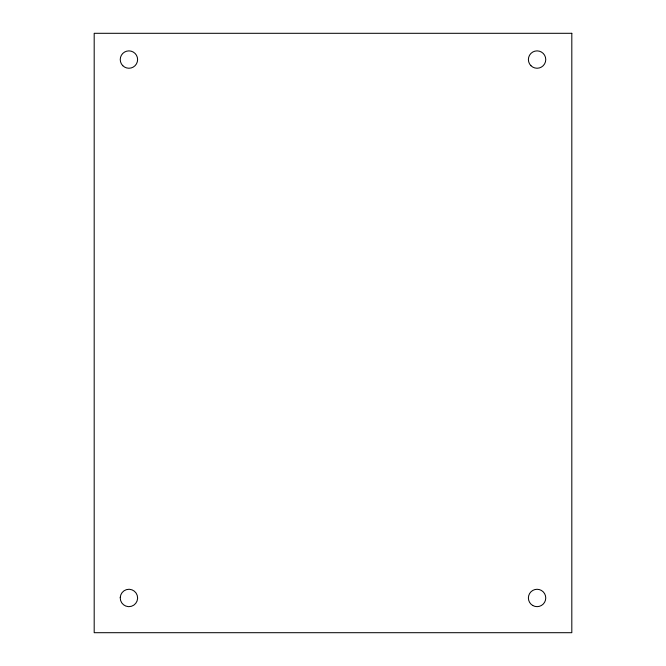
<?xml version="1.0" encoding="UTF-8"?>
<svg xmlns="http://www.w3.org/2000/svg" width="666" height="666" viewBox="0 0 666 666"><rect width="100%" height="100%" fill="white"/><g stroke="black" fill="none" stroke-linecap="round" stroke-linejoin="round"><path stroke-width="1" d="M120.263 597.352L120.246 597.968A8.683 8.683 0 0 0 128.313 606.626L128.929 606.651A8.683 8.683 0 0 0 137.587 598.576L137.612 597.968A8.683 8.683 0 0 0 129.537 589.302L128.929 589.277A8.683 8.683 0 0 0 120.263 597.352M571.811 33.3L94.189 33.3L94.189 632.7L571.811 632.7L571.811 33.3M122.785 65.701A8.683 8.683 0 0 0 137.313 61.805A8.683 8.683 0 0 0 126.682 51.174A8.683 8.683 0 0 0 122.785 65.701M530.935 65.701A8.683 8.683 0 0 0 545.462 61.805A8.683 8.683 0 0 0 534.823 51.174A8.683 8.683 0 0 0 530.935 65.701M532.733 605.486A8.683 8.683 0 0 0 545.754 597.968A8.683 8.683 0 0 0 532.733 590.442A8.683 8.683 0 0 0 532.733 605.486"/></g></svg>
